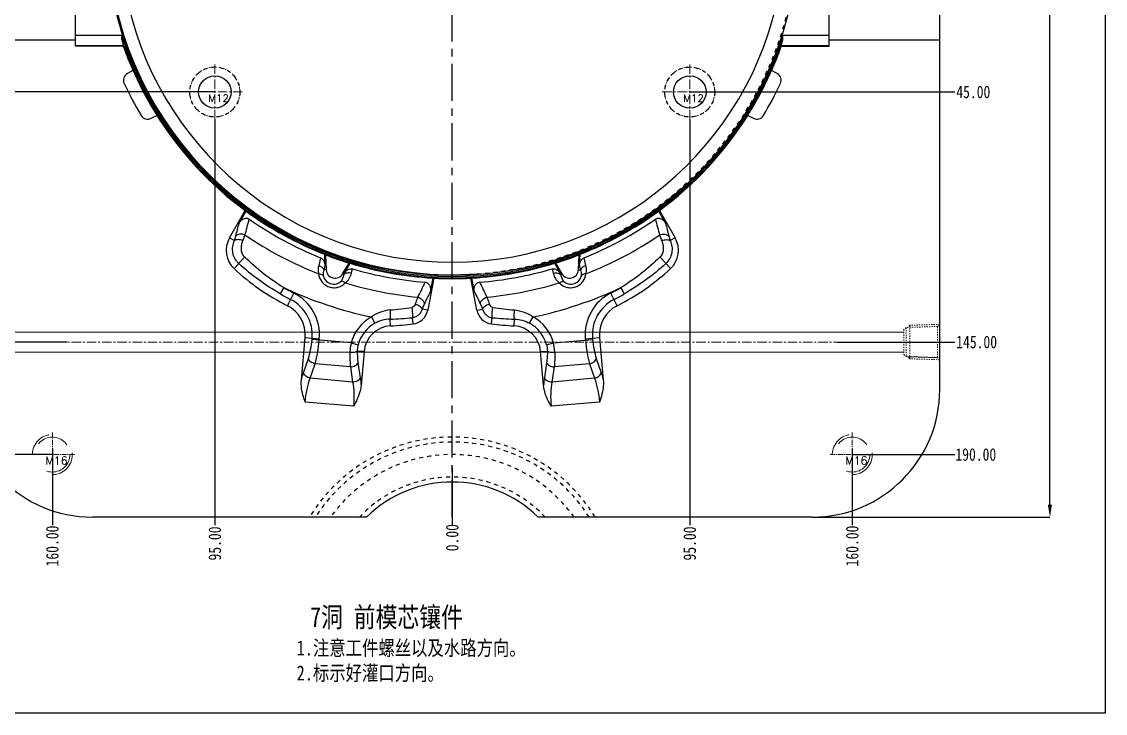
# Model space of a CAD drawing. Header units: millimetres. Extents: x -2414 to 10498, y -2238 to 649.
# Drawn here: x 4995.6 to 5429.1, y -1265.1 to -988.5 of the extents above; entities that cross this region are included whole.
import ezdxf

# ---------------------------------------------------------------- set-up
doc = ezdxf.new("R2010")
doc.units = ezdxf.units.MM
doc.header["$LTSCALE"] = 16.335
doc.header["$PDMODE"] = 3
doc.header["$PDSIZE"] = 0.3125
doc.linetypes.add('CENTER', pattern=[0.6, 0.375, -0.075, 0.075, -0.075])
doc.linetypes.add('HIDDEN', pattern=[0.2, 0.1, -0.1])
doc.layers.get('0').update_dxf_attribs({"linetype": 'CONTINUOUS'})
doc.layers.get('Defpoints').update_dxf_attribs({"linetype": 'CONTINUOUS'})
doc.layers.add('cool', color=153, linetype='HIDDEN', lineweight=9)
doc.layers.add('screw', color=33, linetype='CONTINUOUS', lineweight=13)
doc.layers.add('DEFAULT_2', color=8, linetype='HIDDEN')
doc.styles.get("Standard").update_dxf_attribs({"font": 'txt', "width": 0.8})
doc.styles.add('TXT', font='txt.shx', dxfattribs={"bigfont": 'gbcbig.shx'})
doc.dimstyles.new('01', dxfattribs={"dimtxt": 5, "dimasz": 5, "dimexe": 0, "dimexo": 0, "dimgap": 0, "dimtad": 0, "dimzin": 0, "dimdsep": 46, "dimtxsty": 'Standard', "dimcen": 0, "dimclrd": 4, "dimclre": 4, "dimclrt": 6, "dimazin": 0, "dimtfac": 1, "dimtofl": 0, "dimtmove": 0, "dimatfit": 3, "dimfxl": 0, "dimtolj": 1, "dimtzin": 0, "dimarcsym": 0})

# ---------------------------------------------------------------- blocks, each defined once
blk = doc.blocks.new('screw_m16_g')
at = {"layer": 'screw', "color": 1, "linetype": 'CENTER', "ltscale": 0.32}
for p, q in [((0, -8.8, 0), (0, 8.8, 0)), ((-8.8, 0, 0), (8.8, 0, 0))]:
    blk.add_line(p, q, dxfattribs=at)
at = {"layer": 'screw', "color": 33, "linetype": 'HIDDEN', "ltscale": 8.128}
blk.add_circle((0, 0), 7, dxfattribs=at)
at = {"layer": 'screw', "color": 92, "linetype": 'HIDDEN', "ltscale": 8.128}
blk.add_arc((0, 0), 8, 270, 180, dxfattribs=at)
at = {"layer": 'screw', "color": 6, "style": 'TXT'}
blk.add_text('M16', height=3.2, dxfattribs=at).set_placement((-2.72, -4, 0))
blk = doc.blocks.new('cool_jt_f12')
at = {"layer": 'cool', "ltscale": 0.3}
for p, q in [((0, 7.0785), (0.856, 6.2225)), ((0, 7.0785), (12, 6.7035)), ((0.856, 6.2225), (0.856, -6.2225)), ((13.5, 5.827375), (0.856, 6.2225)), ((0.856, 6.2225), (13.5, 5.827375)), ((12, 6.7035), (12.856, 5.8475)), ((12, 6.7035), (12, -6.7035)), ((14.327375, 5), (13.5, 5.827375)), ((13.5, -5.827375), (13.5, 5.827375)), ((14.327375, -5), (14.327375, 5)), ((0.856, -6.2225), (0, -7.0785)), ((0, -7.0785), (12, -6.7035)), ((0.856, -6.2225), (13.5, -5.827375)), ((12, -6.7035), (12.856, -5.8475)), ((13.5, -5.827375), (14.327375, -5))]:
    blk.add_line(p, q, dxfattribs=at)
blk = doc.blocks.new('4')
at = {"layer": 'cool', "linetype": 'ByBlock', "ltscale": 0.932966}
for p, q in [((-299.31, -1117.63), (62.03, -1117.63)), ((-299.31, -1125.63), (62.03, -1125.63))]:
    blk.add_line(p, q, dxfattribs=at)
at = {"layer": 'cool', "color": 1, "linetype": 'CENTER', "ltscale": 0.621977}
blk.add_line((-313.64, -1121.63), (76.36, -1121.63), dxfattribs=at)
at = {"layer": 'cool', "linetype": 'ByBlock', "ltscale": 0.932966}
blk.add_blockref('cool_jt_f12', (-313.64, -1121.63), dxfattribs=at)
at = {"layer": 'cool', "linetype": 'ByBlock', "ltscale": 0.932966, "rotation": 180}
blk.add_blockref('cool_jt_f12', (76.36, -1121.63), dxfattribs=at)
blk = doc.blocks.new('screw_m12_i')
at = {"layer": 'screw', "color": 1, "linetype": 'CENTER', "ltscale": 0.621977}
for p, q in [((0, -11), (0, 11)), ((-11, 0), (11, 0))]:
    blk.add_line(p, q, dxfattribs=at)
at = {"layer": 'screw', "color": 8, "linetype": 'HIDDEN', "ltscale": 0.621977}
blk.add_circle((0, 0), 10, dxfattribs=at)
at = {"layer": 'screw', "color": 33, "linetype": 'ByBlock'}
blk.add_circle((0, 0), 6.5, dxfattribs=at)
at = {"layer": 'screw', "color": 6, "linetype": 'ByBlock', "style": 'TXT'}
blk.add_text('M12', height=3, dxfattribs=at).set_placement((-2.6, -4))
blk = doc.blocks.new('*D283')
at = {"color": 4, "linetype": 'ByBlock', "lineweight": -2, "transparency": 16777216}
for p, q in [((5311.85, -756.63), (5406.93, -756.63)), ((5406.93, -761.63), (5406.93, -906.83)), ((5406.93, -1181.63), (5406.93, -924.83)), ((5311.85, -1186.63), (5406.93, -1186.63))]:
    blk.add_line(p, q, dxfattribs=at)
at = {"color": 4, "linetype": 'ByBlock', "transparency": 16777216}
for points in [[(5406.09, -761.63), (5407.76, -761.63), (5406.93, -756.63)], [(5406.09, -1181.63), (5407.76, -1181.63), (5406.93, -1186.63)]]:
    blk.add_solid(points, dxfattribs=at)
at = {"layer": 'Defpoints', "color": 0, "linetype": 'ByBlock', "transparency": 16777216}
for p in [(5311.85, -756.63), (5311.85, -1186.63), (5406.93, -1186.63)]:
    blk.add_point(p, dxfattribs=at)
at = {"color": 6, "linetype": 'ByBlock', "transparency": 16777216, "insert": (5406.93, -915.83), "char_height": 5, "attachment_point": 5, "rotation": 90}
blk.add_mtext('\\A1;430.00', dxfattribs=at)
blk = doc.blocks.new('*D289')
at = {"color": 4, "linetype": 'ByBlock', "lineweight": -2, "transparency": 16777216}
blk.add_line((5262.85, -1016.63), (5368.94, -1016.63), dxfattribs=at)
at = {"layer": 'Defpoints', "color": 0, "linetype": 'ByBlock', "transparency": 16777216}
for p in [(5167.85, -971.63), (5262.85, -1016.63), (5368.94, -1016.63)]:
    blk.add_point(p, dxfattribs=at)
at = {"color": 6, "linetype": 'ByBlock', "transparency": 16777216, "insert": (5376.28, -1016.63), "char_height": 5, "attachment_point": 5}
blk.add_mtext('\\A1;45.00', dxfattribs=at)
blk = doc.blocks.new('*D290')
at = {"color": 4, "linetype": 'ByBlock', "lineweight": -2, "transparency": 16777216}
blk.add_line((5321.91, -1116.63), (5368.94, -1116.63), dxfattribs=at)
at = {"layer": 'Defpoints', "color": 0, "linetype": 'ByBlock', "transparency": 16777216}
for p in [(5167.85, -971.63), (5321.91, -1116.63), (5368.94, -1116.63)]:
    blk.add_point(p, dxfattribs=at)
at = {"color": 6, "linetype": 'ByBlock', "transparency": 16777216, "insert": (5377.61, -1116.63), "char_height": 5, "attachment_point": 5}
blk.add_mtext('\\A1;145.00', dxfattribs=at)
blk = doc.blocks.new('*D291')
at = {"color": 4, "linetype": 'ByBlock', "lineweight": -2, "transparency": 16777216}
blk.add_line((5327.85, -1161.63), (5368.94, -1161.63), dxfattribs=at)
at = {"layer": 'Defpoints', "color": 0, "linetype": 'ByBlock', "transparency": 16777216}
for p in [(5167.85, -971.63), (5327.85, -1161.63), (5368.94, -1161.63)]:
    blk.add_point(p, dxfattribs=at)
at = {"color": 6, "linetype": 'ByBlock', "transparency": 16777216, "insert": (5377.28, -1161.63), "char_height": 5, "attachment_point": 5}
blk.add_mtext('\\A1;190.00', dxfattribs=at)
blk = doc.blocks.new('*D292')
at = {"color": 4, "linetype": 'ByBlock', "lineweight": -2, "transparency": 16777216}
blk.add_line((5167.85, -1166.55), (5167.85, -1189.86), dxfattribs=at)
at = {"layer": 'Defpoints', "color": 0, "linetype": 'ByBlock', "transparency": 16777216}
for p in [(5167.85, -971.63), (5167.85, -1166.55), (5167.85, -1189.86)]:
    blk.add_point(p, dxfattribs=at)
at = {"color": 6, "linetype": 'ByBlock', "transparency": 16777216, "insert": (5167.85, -1194.86), "char_height": 5, "attachment_point": 5, "rotation": 90}
blk.add_mtext('\\A1;0.00', dxfattribs=at)
blk = doc.blocks.new('*D293')
at = {"color": 4, "linetype": 'ByBlock', "lineweight": -2, "transparency": 16777216}
blk.add_line((5327.85, -1159.37), (5327.85, -1189.86), dxfattribs=at)
at = {"layer": 'Defpoints', "color": 0, "linetype": 'ByBlock', "transparency": 16777216}
for p in [(5167.85, -971.63), (5327.85, -1159.37, 0), (5327.85, -1189.86)]:
    blk.add_point(p, dxfattribs=at)
at = {"color": 6, "linetype": 'ByBlock', "transparency": 16777216, "insert": (5327.85, -1198.19), "char_height": 5, "attachment_point": 5, "rotation": 90}
blk.add_mtext('\\A1;160.00', dxfattribs=at)
blk = doc.blocks.new('*D294')
at = {"color": 4, "linetype": 'ByBlock', "lineweight": -2, "transparency": 16777216}
blk.add_line((5262.85, -1027.63), (5262.85, -1189.86), dxfattribs=at)
at = {"layer": 'Defpoints', "color": 0, "linetype": 'ByBlock', "transparency": 16777216}
for p in [(5167.85, -971.63), (5262.85, -1027.63), (5262.85, -1189.86)]:
    blk.add_point(p, dxfattribs=at)
at = {"color": 6, "linetype": 'ByBlock', "transparency": 16777216, "insert": (5262.85, -1197.19), "char_height": 5, "attachment_point": 5, "rotation": 90}
blk.add_mtext('\\A1;95.00', dxfattribs=at)
blk = doc.blocks.new('*D303')
at = {"color": 4, "linetype": 'ByBlock', "lineweight": -2, "transparency": 16777216}
blk.add_line((5072.86, -1016.63), (4966.77, -1016.63), dxfattribs=at)
at = {"layer": 'Defpoints', "color": 0, "linetype": 'ByBlock', "transparency": 16777216}
for p in [(5167.85, -971.63), (4966.77, -1016.63), (5072.86, -1016.63)]:
    blk.add_point(p, dxfattribs=at)
at = {"color": 6, "linetype": 'ByBlock', "transparency": 16777216, "insert": (4959.43, -1016.63), "char_height": 5, "attachment_point": 5}
blk.add_mtext('\\A1;45.00', dxfattribs=at)
blk = doc.blocks.new('*D304')
at = {"color": 4, "linetype": 'ByBlock', "lineweight": -2, "transparency": 16777216}
blk.add_line((5013.8, -1116.63), (4966.77, -1116.63), dxfattribs=at)
at = {"layer": 'Defpoints', "color": 0, "linetype": 'ByBlock', "transparency": 16777216}
for p in [(5167.85, -971.63), (4966.77, -1116.63), (5013.8, -1116.63)]:
    blk.add_point(p, dxfattribs=at)
at = {"color": 6, "linetype": 'ByBlock', "transparency": 16777216, "insert": (4958.1, -1116.63), "char_height": 5, "attachment_point": 5}
blk.add_mtext('\\A1;145.00', dxfattribs=at)
blk = doc.blocks.new('*D305')
at = {"color": 4, "linetype": 'ByBlock', "lineweight": -2, "transparency": 16777216}
blk.add_line((5007.85, -1161.63), (4966.77, -1161.63), dxfattribs=at)
at = {"layer": 'Defpoints', "color": 0, "linetype": 'ByBlock', "transparency": 16777216}
for p in [(5167.85, -971.63), (4966.77, -1161.63), (5007.85, -1161.63)]:
    blk.add_point(p, dxfattribs=at)
at = {"color": 6, "linetype": 'ByBlock', "transparency": 16777216, "insert": (4958.43, -1161.63), "char_height": 5, "attachment_point": 5}
blk.add_mtext('\\A1;190.00', dxfattribs=at)
blk = doc.blocks.new('*D306')
at = {"color": 4, "linetype": 'ByBlock', "lineweight": -2, "transparency": 16777216}
blk.add_line((5007.85, -1159.37), (5007.85, -1189.86), dxfattribs=at)
at = {"layer": 'Defpoints', "color": 0, "linetype": 'ByBlock', "transparency": 16777216}
for p in [(5167.85, -971.63), (5007.85, -1159.37, 0), (5007.85, -1189.86)]:
    blk.add_point(p, dxfattribs=at)
at = {"color": 6, "linetype": 'ByBlock', "transparency": 16777216, "insert": (5007.85, -1198.19), "char_height": 5, "attachment_point": 5, "rotation": 90}
blk.add_mtext('\\A1;160.00', dxfattribs=at)
blk = doc.blocks.new('*D307')
at = {"color": 4, "linetype": 'ByBlock', "lineweight": -2, "transparency": 16777216}
blk.add_line((5072.86, -1027.63), (5072.86, -1189.86), dxfattribs=at)
at = {"layer": 'Defpoints', "color": 0, "linetype": 'ByBlock', "transparency": 16777216}
for p in [(5167.85, -971.63), (5072.86, -1027.63), (5072.86, -1189.86)]:
    blk.add_point(p, dxfattribs=at)
at = {"color": 6, "linetype": 'ByBlock', "transparency": 16777216, "insert": (5072.86, -1197.19), "char_height": 5, "attachment_point": 5, "rotation": 90}
blk.add_mtext('\\A1;95.00', dxfattribs=at)

msp = doc.modelspace()

# ---------------------------------------------------------------- linework, layer by layer
at = {"color": 1, "linetype": 'CENTER', "ltscale": 2.425658}
msp.add_line((5167.855, -1186.63), (5167.855, -756.63), dxfattribs=at)
at = {"color": 7, "linetype": 'Continuous'}
for p, q in [((5362.85, -1135.63), (5362.85, -807.63)), ((5017.105, -998.362), (5017.105, -978.664)), ((5318.605, -998.362), (5318.605, -978.664)), ((4972.859, -995.817), (5017.105, -995.817)), ((5035.666, -994.01), (5017.105, -994.01)), ((5318.605, -994.01), (5300.043, -994.01)), ((5318.605, -995.817), (5362.85, -995.817)), ((5017.105, -998.025), (5036.365, -998.025)), ((5035.747, -998.362), (5017.105, -998.362)), ((5299.344, -998.025), (5318.605, -998.025)), ((5299.962, -998.362), (5318.605, -998.362)), ((5040.111, -1008.076), (5037.872, -1009.267)), ((5297.838, -1009.267), (5295.598, -1008.076)), ((5047.384, -1027.156), (5049.622, -1025.966)), ((5286.087, -1025.966), (5288.326, -1027.156)), ((5078.722, -1074.937), (5085.003, -1064.059)), ((5082.553, -1069.104), (5085.353, -1064.255)), ((5250.356, -1064.255), (5253.156, -1069.104)), ((5250.706, -1064.059), (5256.987, -1074.937)), ((5078.722, -1074.937), (5080.673, -1076.063)), ((5256.987, -1074.937), (5255.037, -1076.063)), ((5115.127, -1082.927), (5114.393, -1085.997)), ((5116.667, -1081.518), (5116.915, -1086.011)), ((5117.081, -1081.733), (5117.413, -1087.759)), ((5218.288, -1087.759), (5218.619, -1081.736)), ((5218.786, -1086.014), (5219.033, -1081.521)), ((5221.306, -1085.997), (5220.573, -1082.93)), ((5080.579, -1087.266), (5082.443, -1085.258)), ((5116.915, -1086.011), (5116.488, -1087.809)), ((5117.413, -1087.759), (5116.488, -1087.809)), ((5123.977, -1089.39), (5126.589, -1085.053)), ((5124.572, -1089.18), (5127.011, -1085.132)), ((5127.513, -1089.125), (5127.963, -1087.378)), ((5207.739, -1087.38), (5208.188, -1089.124)), ((5208.691, -1085.134), (5211.129, -1089.182)), ((5209.113, -1085.056), (5211.723, -1089.39)), ((5218.288, -1087.759), (5219.211, -1087.809)), ((5219.211, -1087.809), (5218.786, -1086.014)), ((5255.13, -1087.266), (5253.266, -1085.258)), ((5123.977, -1089.39), (5124.446, -1089.672)), ((5124.446, -1089.672), (5124.572, -1089.18)), ((5160.429, -1091.091), (5158.012, -1103.911)), ((5160.033, -1091.021), (5158.983, -1096.594)), ((5177.697, -1103.911), (5175.28, -1091.091)), ((5176.726, -1096.594), (5175.676, -1091.021)), ((5211.129, -1089.182), (5211.255, -1089.672)), ((5211.723, -1089.39), (5211.255, -1089.672)), ((5100.477, -1094.877), (5099.042, -1097.379)), ((5235.232, -1094.877), (5236.667, -1097.379)), ((5101.891, -1102.118), (5104.469, -1097.032)), ((5233.818, -1102.118), (5231.24, -1097.032)), ((5158.012, -1103.911), (5155.737, -1103.482)), ((5177.697, -1103.911), (5179.972, -1103.482)), ((5135.518, -1106.593), (5136.919, -1109.114)), ((5143.158, -1110.17), (5143.011, -1107.489)), ((5152.166, -1109.382), (5151.867, -1106.898)), ((5183.543, -1109.382), (5183.842, -1106.898)), ((5192.551, -1110.17), (5192.698, -1107.489)), ((5198.79, -1109.114), (5200.191, -1106.593)), ((5107.474, -1131.892), (5108.965, -1114.847)), ((5108.965, -1114.847), (5114.645, -1115.344)), ((5111.732, -1115.554), (5111.772, -1115.092)), ((5127.395, -1116.925), (5111.732, -1115.554)), ((5114.604, -1115.806), (5114.645, -1115.344)), ((5127.395, -1116.925), (5130.175, -1117.692)), ((5205.533, -1117.691), (5208.313, -1116.924)), ((5208.313, -1116.924), (5223.977, -1115.554)), ((5221.064, -1115.344), (5226.744, -1114.847)), ((5221.064, -1115.344), (5221.105, -1115.805)), ((5223.937, -1115.092), (5223.977, -1115.554)), ((5226.744, -1114.847), (5228.235, -1131.891)), ((5132.528, -1120.46), (5129.835, -1120.224)), ((5132.528, -1120.46), (5131.345, -1133.98)), ((5203.181, -1120.46), (5205.874, -1120.224)), ((5204.364, -1133.98), (5203.181, -1120.46)), ((5108.317, -1128.958), (5110.257, -1123.168)), ((5111.022, -1131.13), (5112.962, -1125.341)), ((5127.078, -1126.576), (5112.962, -1125.341)), ((5127.078, -1126.576), (5127.983, -1132.614)), ((5130.119, -1124.906), (5131.024, -1130.944)), ((5205.59, -1124.905), (5204.685, -1130.944)), ((5208.631, -1126.575), (5207.726, -1132.613)), ((5222.747, -1125.34), (5208.631, -1126.575)), ((5222.747, -1125.34), (5224.687, -1131.129)), ((5225.452, -1123.167), (5227.392, -1128.957)), ((5127.983, -1132.614), (5111.022, -1131.13)), ((5224.687, -1131.129), (5207.726, -1132.613)), ((5128.346, -1142.324), (5108.979, -1140.63)), ((5226.73, -1140.629), (5207.363, -1142.324)), ((5133.519, -1186.63), (5023.859, -1186.63)), ((5311.85, -1186.63), (5202.19, -1186.63))]:
    msp.add_line(p, q, dxfattribs=at)
at = {"linetype": 'ByBlock'}
msp.add_lwpolyline([(4773.61, -712.155), (5429.089, -712.155), (5429.089, -1265.106), (4773.61, -1265.106)], close=True, dxfattribs=at)
at = {"color": 7, "linetype": 'Continuous'}
for centre, radius in [((5167.855, -951.63), 138.444), ((5072.85, -1016.63), 6.5), ((5262.85, -1016.63), 6.5)]:
    msp.add_circle(centre, radius, dxfattribs=at)
for centre, radius, start, end in [((5167.855, -951.63), 138.089, 110.79435, 274.12651), ((5167.855, -951.63), 133.092, 110.79435, 69.20565), ((5167.855, -951.63), 138.816, 197.77616, 342.22384), ((5035.751, -994.017), 4.345, 270.00036, 273.2072), ((5035.749, -993.973), 4.389, 273.20579, 276.37766), ((5037.797, -997.067), 2.011, 219.09217, 219.69612), ((5167.855, -951.63), 139.659, 199.5375, 203.83943), ((5167.855, -951.63), 139.318, 199.46153, 340.53847), ((5167.855, -951.63), 139.659, 336.16057, 340.4625), ((5297.912, -997.067), 2.011, 320.30388, 320.90783), ((5299.959, -993.992), 4.37, 263.61538, 269.99053), ((5039.28, -1011.916), 3, 118, 205.12174), ((5167.855, -951.63), 139.631, 203.8386, 212.15974), ((5167.855, -951.63), 139.631, 327.84026, 336.1614), ((5296.429, -1011.916), 3, 334.87826, 62), ((5167.85, -951.63), 145.003, 205.12174, 210.87826), ((5167.859, -951.63), 145.003, 329.12174, 334.87826), ((5045.975, -1024.508), 3, 210.87826, 298), ((5167.855, -951.63), 139.659, 212.15891, 233.61254), ((5167.855, -951.63), 139.659, 306.38746, 327.84109), ((5289.734, -1024.508), 3, 242, 329.12174), ((5167.855, -951.63), 139.61, 233.77605, 248.4913), ((5167.855, -951.63), 139.61, 291.50483, 306.22395), ((5167.85, -951.629), 141.488, 234.95869, 248.12187), ((5167.859, -951.63), 141.487, 291.87437, 305.04134), ((5087.382, -1079.937), 10, 150, 227.13207), ((5167.85, -951.629), 147.694, 235.85079, 248.76927), ((5167.859, -951.63), 147.694, 291.22636, 304.14924), ((5248.327, -1079.937), 10, 312.86793, 30), ((5167.855, -951.63), 139.659, 248.68158, 252.81423), ((5167.855, -951.63), 139.659, 287.18266, 291.31456), ((5144.102, -1018.83), 93.373, 227.13207, 243.12365), ((5120.516, -1089.503), 4.369, 157.18677, 186.21142), ((5120.946, -1087.564), 3.539, 183.14898, 328.93936), ((5167.855, -951.63), 139.61, 252.98896, 266.78856), ((5167.85, -951.629), 141.488, 253.62554, 265.57184), ((5167.855, -951.63), 139.61, 273.21144, 287.00793), ((5167.859, -951.63), 141.487, 274.42816, 286.37143), ((5214.754, -1087.564), 3.539, 211.06064, 356.85102), ((5215.185, -1089.503), 4.368, 353.74793, 22.81559), ((5191.607, -1018.83), 93.373, 296.87635, 312.86793), ((5167.855, -951.63), 139.659, 266.95206, 273.04794), ((5144.102, -1018.83), 87.672, 240.15873, 243.12365), ((5167.85, -951.629), 158.301, 244.81113, 258.21463), ((5167.85, -951.629), 147.694, 253.1568, 264.62814), ((5167.859, -951.63), 147.694, 275.37186, 286.84112), ((5167.859, -951.63), 158.301, 281.78537, 295.18891), ((5191.607, -1018.83), 87.672, 296.87635, 299.84132), ((5144.102, -1018.83), 90.555, 240.15873, 243.12365), ((5096.014, -1113.714), 15.818, 355, 63.12365), ((5096.014, -1113.714), 18.702, 355, 63.12365), ((5239.695, -1113.714), 18.702, 116.87635, 185), ((5239.695, -1113.714), 15.818, 116.87635, 185), ((5191.607, -1018.83), 90.555, 296.87635, 299.84132), ((5096.014, -1113.714), 13, 355, 63.12365), ((5129.211, -947.999), 156.406, 275.05256, 278.25037), ((5151.355, -1102.656), 6.774, 276.87537, 349.32555), ((5184.354, -1102.656), 6.774, 190.67445, 263.12463), ((5206.498, -947.999), 156.406, 261.74963, 264.94744), ((5239.695, -1113.714), 13, 116.87635, 185), ((5143.775, -1121.444), 16.992, 119.07521, 164.57673), ((5143.775, -1121.444), 14.108, 119.07521, 164.57673), ((5136.764, -947.237), 160.373, 272.23223, 275.40359), ((5135.583, -971.845), 138.533, 273.13459, 276.87537), ((5200.126, -971.845), 138.533, 263.12463, 266.86541), ((5198.945, -947.237), 160.373, 264.59641, 267.76777), ((5191.934, -1121.444), 14.108, 15.42583, 60.9248), ((5191.934, -1121.444), 16.992, 15.42583, 60.92479), ((5143.775, -1121.444), 11.29, 93.13459, 175), ((5191.934, -1121.444), 11.29, 5, 86.86541), ((5145.575, -1121.247), 18.686, 166.62557, 178.43994), ((5190.135, -1121.247), 18.686, 1.55919, 13.3765), ((5023.859, -1135.63), 51, 180, 270), ((5311.85, -1135.63), 51, 270, 0), ((5167.855, -1221.63), 49.03, 45.54892, 134.45108)]:
    msp.add_arc(centre, radius, start, end, dxfattribs=at)
for centre, major_axis, ratio, start_param, end_param in [((5167.855, -1081.682), (0, 195.178), 0.7456588, 1.1278294, 1.1296814), ((5167.855, -1081.682), (0, 195.178), 0.7456588, 5.1535039, 5.1553559), ((5153.106, -943.114), (121.106, -69.921), 0.9925567, -1.5601198, -1.5572488), ((5182.603, -943.114), (121.106, 69.921), 0.9925567, -1.5843438, -1.5814729), ((5185.962, -950.633), (148.687, 8.18), 0.9925567, -2.1093781, -2.1062407), ((5149.747, -950.633), (148.686, -8.18), 0.9925567, -1.0354157, -1.0322783), ((5152.634, -942.462), (124.983, -75.277), 0.9925567, -1.2118098, -1.2088694), ((5183.075, -942.462), (124.983, 75.278), 0.9925567, -1.9327756, -1.9298351), ((5184.546, -954.776), (137.057, -25.834), 0.9925567, -1.5625631, -1.5596846), ((5151.163, -954.776), (137.057, 25.834), 0.9925567, -1.581908, -1.5790296)]:
    msp.add_ellipse(centre, major_axis=major_axis, ratio=ratio, start_param=start_param, end_param=end_param, dxfattribs=at)
for points, knots in [([(5035.765, -995.924), (5035.672, -995.628), (5035.618, -994.978), (5035.649, -994.34), (5035.666, -994.01)], [0, 0, 0, 0, 0.4840562, 1, 1, 1, 1]), ([(5036.34, -997.849), (5036.282, -997.599), (5036.087, -996.958), (5035.889, -996.318), (5035.765, -995.924)], [0, 0, 0, 0, 0.3835438, 1, 1, 1, 1]), ([(5299.944, -995.924), (5299.858, -996.197), (5299.736, -996.586), (5299.586, -997.078), (5299.496, -997.379), (5299.427, -997.626), (5299.375, -997.816), (5299.352, -997.939), (5299.337, -998.005), (5299.344, -998.025)], [0, 0, 0, 0, 0.3922027, 0.5600564, 0.7046331, 0.8230591, 0.9128987, 0.9721342, 1, 1, 1, 1]), ([(5299.944, -995.924), (5300.037, -995.628), (5300.091, -994.978), (5300.06, -994.34), (5300.043, -994.01)], [0, 0, 0, 0, 0.4840504, 1, 1, 1, 1]), ([(5036.365, -998.025), (5036.371, -998.007), (5036.358, -997.945), (5036.349, -997.889), (5036.34, -997.849)], [0, 0, 0, 0, 0.3220775, 1, 1, 1, 1]), ([(5082.553, -1069.104), (5082.758, -1068.749), (5083.244, -1068.081), (5084.064, -1067.432), (5084.835, -1067.132), (5085.455, -1067.056), (5086.072, -1067.162), (5086.444, -1067.353), (5086.613, -1067.471)], [0, 0, 0, 0, 0.2496229, 0.4989977, 0.6241535, 0.749495, 0.8747748, 1, 1, 1, 1]), ([(5249.096, -1067.471), (5249.265, -1067.353), (5249.637, -1067.162), (5250.254, -1067.056), (5250.874, -1067.132), (5251.645, -1067.432), (5252.465, -1068.081), (5252.951, -1068.749), (5253.156, -1069.104)], [0, 0, 0, 0, 0.1252174, 0.2505026, 0.3758772, 0.5010183, 0.7503838, 1, 1, 1, 1]), ([(5080.673, -1076.063), (5080.73, -1075.899), (5080.944, -1075.275), (5081.134, -1074.642), (5081.254, -1074.172)], [0, 0, 0, 0, 0.2635412, 1, 1, 1, 1]), ([(5084.942, -1073.858), (5084.619, -1073.714), (5083.938, -1073.511), (5082.654, -1073.436), (5081.671, -1073.757), (5081.254, -1074.172)], [0, 0, 0, 0, 0.2745254, 0.5432263, 1, 1, 1, 1]), ([(5084.09, -1076.137), (5084.172, -1075.939), (5084.475, -1075.187), (5084.755, -1074.425), (5084.942, -1073.858)], [0, 0, 0, 0, 0.264146, 1, 1, 1, 1]), ([(5250.767, -1073.858), (5251.09, -1073.714), (5251.771, -1073.511), (5253.055, -1073.436), (5254.038, -1073.757), (5254.455, -1074.172)], [0, 0, 0, 0, 0.2745254, 0.5432263, 1, 1, 1, 1]), ([(5250.767, -1073.858), (5250.827, -1074.039), (5251.09, -1074.807), (5251.383, -1075.564), (5251.619, -1076.137)], [0, 0, 0, 0, 0.2353778, 1, 1, 1, 1]), ([(5254.455, -1074.172), (5254.494, -1074.323), (5254.666, -1074.959), (5254.869, -1075.588), (5255.037, -1076.063)], [0, 0, 0, 0, 0.2360769, 1, 1, 1, 1]), ([(5082.443, -1085.258), (5081.82, -1084.687), (5080.763, -1083.326), (5079.939, -1080.905), (5079.902, -1078.395), (5080.354, -1076.801), (5080.672, -1076.063)], [0, 0, 0, 0, 0.2546275, 0.5079638, 0.7577358, 1, 1, 1, 1]), ([(5084.09, -1076.137), (5083.777, -1075.999), (5083.14, -1075.787), (5082.192, -1075.654), (5081.348, -1075.721), (5080.855, -1075.921), (5080.673, -1076.063)], [0, 0, 0, 0, 0.2891138, 0.5644785, 0.8048563, 1, 1, 1, 1]), ([(5084.746, -1082.607), (5084.319, -1082.184), (5083.673, -1081.13), (5083.375, -1079.371), (5083.551, -1077.678), (5083.888, -1076.628), (5084.09, -1076.137)], [0, 0, 0, 0, 0.2626659, 0.5204796, 0.7679241, 1, 1, 1, 1]), ([(5251.619, -1076.137), (5251.822, -1076.628), (5252.158, -1077.679), (5252.334, -1079.371), (5252.036, -1081.13), (5251.39, -1082.184), (5250.963, -1082.607)], [0, 0, 0, 0, 0.2321153, 0.4795895, 0.7372959, 1, 1, 1, 1]), ([(5251.619, -1076.137), (5251.932, -1075.999), (5252.569, -1075.787), (5253.517, -1075.654), (5254.362, -1075.721), (5254.854, -1075.921), (5255.037, -1076.063)], [0, 0, 0, 0, 0.2891175, 0.5644857, 0.8048633, 1, 1, 1, 1]), ([(5255.037, -1076.063), (5255.355, -1076.801), (5255.808, -1078.395), (5255.77, -1080.906), (5254.946, -1083.326), (5253.889, -1084.687), (5253.266, -1085.258)], [0, 0, 0, 0, 0.2423251, 0.4921136, 0.7453427, 1, 1, 1, 1]), ([(5084.746, -1082.607), (5084.493, -1082.881), (5084.006, -1083.416), (5083.341, -1084.166), (5082.824, -1084.774), (5082.539, -1085.12), (5082.443, -1085.258)], [0, 0, 0, 0, 0.3187158, 0.6179302, 0.8560266, 1, 1, 1, 1]), ([(5100.477, -1094.877), (5097.621, -1093.162), (5092.119, -1089.371), (5087.113, -1084.95), (5084.746, -1082.607)], [0, 0, 0, 0, 0.5000772, 1, 1, 1, 1]), ([(5115.127, -1082.927), (5115.416, -1083.043), (5115.947, -1083.409), (5116.488, -1084.188), (5116.809, -1085.076), (5116.897, -1085.699), (5116.915, -1086.011)], [0, 0, 0, 0, 0.2496708, 0.4996328, 0.7498159, 1, 1, 1, 1]), ([(5218.786, -1086.014), (5218.803, -1085.702), (5218.891, -1085.08), (5219.212, -1084.192), (5219.754, -1083.412), (5220.284, -1083.046), (5220.573, -1082.93)], [0, 0, 0, 0, 0.2501841, 0.5003673, 0.7503293, 1, 1, 1, 1]), ([(5250.963, -1082.607), (5248.596, -1084.95), (5243.59, -1089.371), (5238.088, -1093.161), (5235.232, -1094.877)], [0, 0, 0, 0, 0.4998868, 1, 1, 1, 1]), ([(5250.963, -1082.607), (5251.216, -1082.881), (5251.703, -1083.416), (5252.368, -1084.166), (5252.885, -1084.774), (5253.17, -1085.12), (5253.266, -1085.258)], [0, 0, 0, 0, 0.3187164, 0.617931, 0.856027, 1, 1, 1, 1]), ([(5099.042, -1097.379), (5096.066, -1095.672), (5090.302, -1091.92), (5084.981, -1087.566), (5082.443, -1085.258)], [0, 0, 0, 0, 0.5000427, 1, 1, 1, 1]), ([(5114.393, -1085.997), (5114.267, -1086.525), (5114.127, -1087.634), (5114.242, -1088.748), (5114.367, -1089.3)], [0, 0, 0, 0, 0.4900588, 1, 1, 1, 1]), ([(5114.393, -1085.997), (5114.88, -1086.15), (5115.746, -1086.594), (5116.356, -1087.392), (5116.488, -1087.809)], [0, 0, 0, 0, 0.5382323, 1, 1, 1, 1]), ([(5124.572, -1089.18), (5124.749, -1088.887), (5125.16, -1088.331), (5125.954, -1087.661), (5126.921, -1087.256), (5127.635, -1087.282), (5127.963, -1087.378)], [0, 0, 0, 0, 0.2502675, 0.500571, 0.7505305, 1, 1, 1, 1]), ([(5207.739, -1087.38), (5208.067, -1087.284), (5208.781, -1087.258), (5209.748, -1087.663), (5210.541, -1088.333), (5210.953, -1088.889), (5211.129, -1089.182)], [0, 0, 0, 0, 0.2495068, 0.4994701, 0.7497353, 1, 1, 1, 1]), ([(5221.306, -1085.997), (5220.819, -1086.15), (5219.954, -1086.594), (5219.343, -1087.392), (5219.211, -1087.809)], [0, 0, 0, 0, 0.5382321, 1, 1, 1, 1]), ([(5221.332, -1089.304), (5221.457, -1088.752), (5221.573, -1087.636), (5221.433, -1086.526), (5221.306, -1085.997)], [0, 0, 0, 0, 0.5098997, 1, 1, 1, 1]), ([(5253.266, -1085.258), (5250.728, -1087.565), (5245.407, -1091.92), (5239.643, -1095.671), (5236.667, -1097.379)], [0, 0, 0, 0, 0.499928, 1, 1, 1, 1]), ([(5114.367, -1089.3), (5114.55, -1089.307), (5115.193, -1089.376), (5115.847, -1089.641), (5116.172, -1089.976)], [0, 0, 0, 0, 0.2825397, 1, 1, 1, 1]), ([(5114.367, -1089.3), (5114.5, -1090.378), (5115.149, -1092.055), (5116.797, -1093.758), (5118.495, -1094.673), (5120.394, -1094.998), (5122.742, -1094.673), (5124.286, -1093.754), (5125.055, -1092.988)], [0, 0, 0, 0, 0.2319623, 0.3640196, 0.5000784, 0.6361471, 0.768173, 1, 1, 1, 1]), ([(5116.172, -1089.976), (5116.244, -1090.632), (5116.924, -1092.057), (5118.936, -1093.392), (5121.343, -1093.581), (5122.756, -1092.879), (5123.217, -1092.407)], [0, 0, 0, 0, 0.2224426, 0.5001027, 0.777731, 1, 1, 1, 1]), ([(5123.217, -1092.407), (5123.586, -1092.029), (5124.166, -1091.164), (5124.412, -1090.157), (5124.446, -1089.672)], [0, 0, 0, 0, 0.5207636, 1, 1, 1, 1]), ([(5125.055, -1092.988), (5124.906, -1092.881), (5124.358, -1092.538), (5123.679, -1092.344), (5123.217, -1092.407)], [0, 0, 0, 0, 0.2825332, 1, 1, 1, 1]), ([(5127.513, -1089.125), (5127.228, -1089.046), (5126.648, -1088.951), (5125.574, -1089.001), (5124.798, -1089.324), (5124.446, -1089.672)], [0, 0, 0, 0, 0.2753108, 0.5401172, 1, 1, 1, 1]), ([(5125.055, -1092.988), (5125.667, -1092.489), (5126.708, -1091.304), (5127.325, -1089.857), (5127.513, -1089.125)], [0, 0, 0, 0, 0.5103817, 1, 1, 1, 1]), ([(5208.188, -1089.124), (5208.473, -1089.046), (5209.053, -1088.951), (5210.128, -1089), (5210.903, -1089.324), (5211.255, -1089.672)], [0, 0, 0, 0, 0.2753112, 0.5401173, 1, 1, 1, 1]), ([(5208.188, -1089.124), (5208.377, -1089.857), (5208.994, -1091.305), (5210.036, -1092.491), (5210.649, -1092.989)], [0, 0, 0, 0, 0.4895427, 1, 1, 1, 1]), ([(5210.649, -1092.989), (5211.418, -1093.756), (5212.962, -1094.673), (5215.309, -1094.997), (5217.207, -1094.671), (5218.902, -1093.757), (5220.549, -1092.055), (5221.198, -1090.381), (5221.332, -1089.304)], [0, 0, 0, 0, 0.2319599, 0.3640074, 0.5000572, 0.6361101, 0.7681267, 1, 1, 1, 1]), ([(5210.649, -1092.989), (5210.798, -1092.882), (5211.346, -1092.54), (5212.024, -1092.345), (5212.486, -1092.408)], [0, 0, 0, 0, 0.2825478, 1, 1, 1, 1]), ([(5211.255, -1089.672), (5211.289, -1090.157), (5211.535, -1091.165), (5212.116, -1092.03), (5212.486, -1092.408)], [0, 0, 0, 0, 0.4791541, 1, 1, 1, 1]), ([(5212.486, -1092.408), (5212.947, -1092.879), (5214.36, -1093.581), (5216.765, -1093.391), (5218.775, -1092.057), (5219.455, -1090.634), (5219.527, -1089.979)], [0, 0, 0, 0, 0.2224406, 0.5000741, 0.7776735, 1, 1, 1, 1]), ([(5221.332, -1089.304), (5221.148, -1089.311), (5220.506, -1089.38), (5219.852, -1089.645), (5219.527, -1089.979)], [0, 0, 0, 0, 0.2825419, 1, 1, 1, 1]), ([(5156.926, -1092.695), (5157.133, -1092.711), (5157.546, -1092.801), (5158.095, -1093.118), (5158.526, -1093.58), (5158.923, -1094.316), (5159.127, -1095.354), (5159.06, -1096.187), (5158.983, -1096.594)], [0, 0, 0, 0, 0.1251992, 0.2504753, 0.37588, 0.5010346, 0.7503901, 1, 1, 1, 1]), ([(5176.726, -1096.594), (5176.649, -1096.187), (5176.582, -1095.353), (5176.786, -1094.316), (5177.183, -1093.58), (5177.614, -1093.118), (5178.163, -1092.801), (5178.576, -1092.711), (5178.783, -1092.695)], [0, 0, 0, 0, 0.2496585, 0.4990646, 0.6242478, 0.7495102, 0.8747655, 1, 1, 1, 1]), ([(5154.023, -1098.675), (5153.939, -1098.883), (5153.588, -1099.779), (5153.278, -1100.691), (5153.057, -1101.394)], [0, 0, 0, 0, 0.2335144, 1, 1, 1, 1]), ([(5154.023, -1098.675), (5154.366, -1098.774), (5155.025, -1099.061), (5156.063, -1099.84), (5156.611, -1100.729), (5156.659, -1101.321)], [0, 0, 0, 0, 0.274472, 0.5434893, 1, 1, 1, 1]), ([(5179.051, -1101.321), (5179.098, -1100.729), (5179.646, -1099.84), (5180.684, -1099.061), (5181.343, -1098.774), (5181.686, -1098.675)], [0, 0, 0, 0, 0.4565107, 0.725528, 1, 1, 1, 1]), ([(5181.686, -1098.675), (5181.77, -1098.883), (5182.121, -1099.779), (5182.431, -1100.691), (5182.652, -1101.394)], [0, 0, 0, 0, 0.233515, 1, 1, 1, 1]), ([(5142.986, -1103.797), (5141.652, -1103.914), (5139.002, -1104.526), (5136.612, -1105.815), (5135.518, -1106.593)], [0, 0, 0, 0, 0.4992489, 1, 1, 1, 1]), ([(5142.986, -1103.797), (5143.007, -1104.184), (5143.039, -1104.94), (5143.061, -1105.992), (5143.059, -1106.764), (5143.037, -1107.239), (5143.022, -1107.417), (5143.011, -1107.489)], [0, 0, 0, 0, 0.3144017, 0.6143607, 0.8548287, 0.9410719, 1, 1, 1, 1]), ([(5153.057, -1101.394), (5152.958, -1101.71), (5152.712, -1102.176), (5152.182, -1102.629), (5151.836, -1102.76), (5151.655, -1102.786)], [0, 0, 0, 0, 0.4798984, 0.7350383, 1, 1, 1, 1]), ([(5151.655, -1102.786), (5151.711, -1103.198), (5151.803, -1104.024), (5151.88, -1105.035), (5151.91, -1105.789), (5151.916, -1106.251), (5151.904, -1106.612), (5151.884, -1106.817), (5151.867, -1106.898)], [0, 0, 0, 0, 0.3023932, 0.6040637, 0.7373971, 0.8510833, 0.9398724, 1, 1, 1, 1]), ([(5155.737, -1103.482), (5155.627, -1103.921), (5155.274, -1104.773), (5154.392, -1105.84), (5153.225, -1106.6), (5152.323, -1106.847), (5151.867, -1106.898)], [0, 0, 0, 0, 0.2478508, 0.4973857, 0.7481873, 1, 1, 1, 1]), ([(5153.057, -1101.394), (5153.385, -1101.491), (5154.009, -1101.738), (5154.823, -1102.235), (5155.43, -1102.809), (5155.686, -1103.264), (5155.737, -1103.482)], [0, 0, 0, 0, 0.2920809, 0.56924, 0.8089304, 1, 1, 1, 1]), ([(5156.659, -1101.321), (5156.577, -1101.486), (5156.242, -1102.194), (5155.946, -1102.92), (5155.737, -1103.482)], [0, 0, 0, 0, 0.2343419, 1, 1, 1, 1]), ([(5179.051, -1101.321), (5179.132, -1101.486), (5179.467, -1102.194), (5179.763, -1102.92), (5179.972, -1103.482)], [0, 0, 0, 0, 0.2343425, 1, 1, 1, 1]), ([(5179.972, -1103.482), (5180.023, -1103.264), (5180.279, -1102.809), (5180.886, -1102.235), (5181.7, -1101.738), (5182.324, -1101.491), (5182.652, -1101.394)], [0, 0, 0, 0, 0.1910683, 0.4307587, 0.7079185, 1, 1, 1, 1]), ([(5179.972, -1103.482), (5180.082, -1103.921), (5180.435, -1104.773), (5181.317, -1105.841), (5182.485, -1106.6), (5183.386, -1106.847), (5183.842, -1106.898)], [0, 0, 0, 0, 0.2478688, 0.4974156, 0.748209, 1, 1, 1, 1]), ([(5182.652, -1101.394), (5182.751, -1101.71), (5182.997, -1102.176), (5183.527, -1102.629), (5183.873, -1102.76), (5184.054, -1102.786)], [0, 0, 0, 0, 0.4799224, 0.7350652, 1, 1, 1, 1]), ([(5183.842, -1106.898), (5183.825, -1106.817), (5183.805, -1106.612), (5183.793, -1106.251), (5183.799, -1105.789), (5183.829, -1105.035), (5183.906, -1104.024), (5183.998, -1103.198), (5184.054, -1102.786)], [0, 0, 0, 0, 0.0601276, 0.1489167, 0.2626029, 0.3959363, 0.6976068, 1, 1, 1, 1]), ([(5192.698, -1107.489), (5192.687, -1107.417), (5192.672, -1107.239), (5192.65, -1106.764), (5192.648, -1105.992), (5192.67, -1104.94), (5192.702, -1104.184), (5192.723, -1103.797)], [0, 0, 0, 0, 0.0589281, 0.1451713, 0.3856393, 0.6855983, 1, 1, 1, 1]), ([(5192.723, -1103.797), (5194.057, -1103.914), (5196.707, -1104.526), (5199.097, -1105.815), (5200.191, -1106.593)], [0, 0, 0, 0, 0.499249, 1, 1, 1, 1]), ([(5143.011, -1107.489), (5141.955, -1107.526), (5139.841, -1107.82), (5137.845, -1108.599), (5136.919, -1109.114)], [0, 0, 0, 0, 0.4994927, 1, 1, 1, 1]), ([(5192.698, -1107.489), (5193.754, -1107.526), (5195.868, -1107.82), (5197.864, -1108.599), (5198.79, -1109.114)], [0, 0, 0, 0, 0.4994928, 1, 1, 1, 1]), ([(5110.257, -1123.168), (5110.643, -1122.018), (5111.261, -1119.495), (5111.612, -1116.925), (5111.732, -1115.554)], [0, 0, 0, 0, 0.4686333, 1, 1, 1, 1]), ([(5112.962, -1125.341), (5113.376, -1123.886), (5114.049, -1120.722), (5114.455, -1117.516), (5114.604, -1115.806)], [0, 0, 0, 0, 0.4683454, 1, 1, 1, 1]), ([(5130.175, -1117.692), (5130.118, -1117.901), (5129.919, -1118.731), (5129.833, -1119.588), (5129.835, -1120.224)], [0, 0, 0, 0, 0.2541034, 1, 1, 1, 1]), ([(5205.533, -1117.691), (5205.591, -1117.9), (5205.79, -1118.73), (5205.876, -1119.587), (5205.874, -1120.224)], [0, 0, 0, 0, 0.2541056, 1, 1, 1, 1]), ([(5221.105, -1115.805), (5221.254, -1117.514), (5221.659, -1120.72), (5222.333, -1123.885), (5222.747, -1125.34)], [0, 0, 0, 0, 0.531467, 1, 1, 1, 1]), ([(5223.977, -1115.554), (5224.097, -1116.924), (5224.447, -1119.493), (5225.066, -1122.016), (5225.452, -1123.167)], [0, 0, 0, 0, 0.5311757, 1, 1, 1, 1]), ([(5126.896, -1120.738), (5126.868, -1121.766), (5126.866, -1123.715), (5126.983, -1125.661), (5127.078, -1126.576)], [0, 0, 0, 0, 0.5277862, 1, 1, 1, 1]), ([(5126.896, -1120.738), (5127.216, -1120.744), (5127.829, -1120.729), (5128.671, -1120.636), (5129.276, -1120.5), (5129.643, -1120.352), (5129.782, -1120.269), (5129.835, -1120.224)], [0, 0, 0, 0, 0.3182333, 0.6078573, 0.8408013, 0.9302319, 1, 1, 1, 1]), ([(5129.835, -1120.224), (5129.826, -1121.049), (5129.858, -1122.615), (5130.009, -1124.175), (5130.119, -1124.906)], [0, 0, 0, 0, 0.5273769, 1, 1, 1, 1]), ([(5205.874, -1120.224), (5205.883, -1121.049), (5205.851, -1122.614), (5205.7, -1124.174), (5205.59, -1124.905)], [0, 0, 0, 0, 0.5273825, 1, 1, 1, 1]), ([(5205.874, -1120.224), (5205.927, -1120.269), (5206.066, -1120.352), (5206.433, -1120.5), (5207.038, -1120.636), (5207.88, -1120.729), (5208.493, -1120.744), (5208.813, -1120.738)], [0, 0, 0, 0, 0.0697726, 0.1592058, 0.3921507, 0.6817718, 1, 1, 1, 1]), ([(5208.813, -1120.738), (5208.841, -1121.766), (5208.843, -1123.714), (5208.726, -1125.66), (5208.631, -1126.575)], [0, 0, 0, 0, 0.5277918, 1, 1, 1, 1]), ([(5112.962, -1125.341), (5112.633, -1125.264), (5112, -1125.042), (5110.977, -1124.425), (5110.374, -1123.693), (5110.257, -1123.168)], [0, 0, 0, 0, 0.2812283, 0.5523866, 1, 1, 1, 1]), ([(5127.078, -1126.576), (5127.415, -1126.558), (5128.077, -1126.449), (5129.192, -1126.018), (5129.913, -1125.402), (5130.119, -1124.906)], [0, 0, 0, 0, 0.2812282, 0.5523863, 1, 1, 1, 1]), ([(5205.59, -1124.905), (5205.796, -1125.401), (5206.517, -1126.017), (5207.632, -1126.448), (5208.294, -1126.557), (5208.631, -1126.575)], [0, 0, 0, 0, 0.4476137, 0.7187718, 1, 1, 1, 1]), ([(5222.747, -1125.34), (5223.076, -1125.264), (5223.709, -1125.041), (5224.732, -1124.424), (5225.335, -1123.692), (5225.452, -1123.167)], [0, 0, 0, 0, 0.2812282, 0.5523863, 1, 1, 1, 1]), ([(5107.474, -1131.892), (5107.537, -1131.633), (5107.79, -1130.647), (5108.078, -1129.67), (5108.317, -1128.958)], [0, 0, 0, 0, 0.2617849, 1, 1, 1, 1]), ([(5111.022, -1131.13), (5110.693, -1131.054), (5110.059, -1130.831), (5109.037, -1130.214), (5108.434, -1129.482), (5108.317, -1128.958)], [0, 0, 0, 0, 0.2812282, 0.5523863, 1, 1, 1, 1]), ([(5108.979, -1140.63), (5109.129, -1138.913), (5109.6, -1135.693), (5110.473, -1132.551), (5111.022, -1131.13)], [0, 0, 0, 0, 0.5308767, 1, 1, 1, 1]), ([(5127.983, -1132.614), (5128.32, -1132.596), (5128.983, -1132.487), (5130.097, -1132.057), (5130.818, -1131.441), (5131.024, -1130.944)], [0, 0, 0, 0, 0.2812281, 0.5523863, 1, 1, 1, 1]), ([(5131.024, -1130.944), (5131.06, -1131.184), (5131.199, -1132.192), (5131.293, -1133.206), (5131.345, -1133.98)], [0, 0, 0, 0, 0.2376662, 1, 1, 1, 1]), ([(5204.685, -1130.944), (5204.649, -1131.183), (5204.51, -1132.191), (5204.416, -1133.205), (5204.364, -1133.98)], [0, 0, 0, 0, 0.2376623, 1, 1, 1, 1]), ([(5204.685, -1130.944), (5204.891, -1131.44), (5205.612, -1132.056), (5206.726, -1132.486), (5207.389, -1132.595), (5207.726, -1132.613)], [0, 0, 0, 0, 0.4476137, 0.7187718, 1, 1, 1, 1]), ([(5224.687, -1131.129), (5225.016, -1131.053), (5225.65, -1130.831), (5226.672, -1130.213), (5227.275, -1129.481), (5227.392, -1128.957)], [0, 0, 0, 0, 0.2812281, 0.5523863, 1, 1, 1, 1]), ([(5224.687, -1131.129), (5225.235, -1132.55), (5226.109, -1135.692), (5226.58, -1138.912), (5226.73, -1140.629)], [0, 0, 0, 0, 0.4689752, 1, 1, 1, 1]), ([(5227.392, -1128.957), (5227.469, -1129.186), (5227.781, -1130.155), (5228.05, -1131.138), (5228.235, -1131.891)], [0, 0, 0, 0, 0.2376661, 1, 1, 1, 1]), ([(5108.979, -1140.63), (5108.735, -1139.927), (5107.822, -1137.116), (5107.28, -1134.104), (5107.474, -1131.892)], [0, 0, 0, 0, 0.2509376, 1, 1, 1, 1]), ([(5127.983, -1132.614), (5128.277, -1134.108), (5128.592, -1137.354), (5128.496, -1140.607), (5128.346, -1142.324)], [0, 0, 0, 0, 0.4689753, 1, 1, 1, 1]), ([(5131.345, -1133.98), (5131.28, -1134.721), (5130.746, -1137.659), (5129.428, -1140.378), (5128.346, -1142.324)], [0, 0, 0, 0, 0.250433, 1, 1, 1, 1]), ([(5207.363, -1142.324), (5207.001, -1141.673), (5205.614, -1139.063), (5204.557, -1136.192), (5204.364, -1133.98)], [0, 0, 0, 0, 0.2509388, 1, 1, 1, 1]), ([(5207.726, -1132.613), (5207.432, -1134.107), (5207.117, -1137.353), (5207.213, -1140.606), (5207.363, -1142.324)], [0, 0, 0, 0, 0.4689601, 1, 1, 1, 1]), ([(5228.235, -1131.891), (5228.3, -1132.632), (5228.284, -1135.618), (5227.458, -1138.525), (5226.73, -1140.629)], [0, 0, 0, 0, 0.2504331, 1, 1, 1, 1])]:
    msp.add_open_spline(points, degree=3, knots=knots, dxfattribs=at)
for points in [[(5081.254, -1074.172), (5081.686, -1072.482), (5082.119, -1070.793), (5082.553, -1069.104)], [(5084.942, -1073.858), (5085.497, -1071.728), (5086.054, -1069.599), (5086.613, -1067.471)], [(5249.096, -1067.471), (5249.655, -1069.599), (5250.212, -1071.728), (5250.767, -1073.858)], [(5253.156, -1069.104), (5253.59, -1070.793), (5254.023, -1072.482), (5254.455, -1074.172)], [(5156.926, -1092.695), (5155.96, -1094.689), (5154.993, -1096.683), (5154.023, -1098.675)], [(5158.983, -1096.594), (5158.209, -1098.17), (5157.434, -1099.746), (5156.659, -1101.321)], [(5176.726, -1096.594), (5177.5, -1098.17), (5178.275, -1099.746), (5179.051, -1101.321)], [(5178.783, -1092.695), (5179.749, -1094.689), (5180.716, -1096.683), (5181.686, -1098.675)]]:
    msp.add_open_spline(points, degree=3, dxfattribs=at)
at = {"layer": 'DEFAULT_2', "color": 8, "linetype": 'HIDDEN'}
for p, q in [((5040.135, -1008.063), (5040.111, -1008.076)), ((5295.598, -1008.076), (5295.574, -1008.063)), ((5049.622, -1025.966), (5049.647, -1025.953)), ((5286.062, -1025.953), (5286.087, -1025.966))]:
    msp.add_line(p, q, dxfattribs=at)
for centre in [(5072.85, -1016.63), (5262.85, -1016.63)]:
    msp.add_circle(centre, 10, dxfattribs=at)
for centre, radius, start, end in [((5167.855, -951.63), 138.089, 274.12651, 69.05738), ((5167.855, -951.63), 139.318, 198.53826, 199.46153), ((5167.855, -951.63), 139.318, 340.53847, 341.46174), ((5167.85, -1221.63), 67, 31.49258, 148.50742), ((5167.85, -1221.63), 65, 32.57897, 147.42103), ((5167.85, -1221.63), 60, 35.68533, 144.31467), ((5167.855, -1221.63), 51.03, 43.30415, 136.69585)]:
    msp.add_arc(centre, radius, start, end, dxfattribs=at)
for points, knots in [([(5036.25, -998.351), (5036.212, -998.353), (5036.044, -998.359), (5035.876, -998.362), (5035.747, -998.362)], [0, 0, 0, 0, 0.2274313, 1, 1, 1, 1]), ([(5299.459, -998.351), (5299.497, -998.353), (5299.665, -998.359), (5299.833, -998.362), (5299.962, -998.362)], [0, 0, 0, 0, 0.2273279, 1, 1, 1, 1])]:
    msp.add_open_spline(points, degree=3, knots=knots, dxfattribs=at)

# ---------------------------------------------------------------- block references
at = {"linetype": 'ByBlock'}
msp.add_blockref('4', (5286.493, 5), dxfattribs=at)
at = {"layer": 'screw', "linetype": 'ByBlock'}
for name, p in [('screw_m12_i', (5072.85, -1016.63)), ('screw_m12_i', (5262.85, -1016.63)), ('screw_m16_g', (5007.855, -1161.63)), ('screw_m16_g', (5327.855, -1161.63))]:
    msp.add_blockref(name, p, dxfattribs=at)

# ---------------------------------------------------------------- texts
at = {"insert": (5105.557, -1222.632), "char_height": 10, "width": 184.4869, "attachment_point": 1}
msp.add_mtext('{\\fSimSun|b0|i0|c134|p2; \\H0.8x;7洞 前模芯镶件\\P\\H0.75001x;1.注意工件螺丝以及水路方向。\\P\\H1x;2.标示好灌口方向。}', dxfattribs=at)

# ---------------------------------------------------------------- dimensions: what is measured, and where the dimension line sits
at = {"linetype": 'ByBlock'}
dim = msp.add_linear_dim(base=(5406.928, -1186.63), p1=(5311.85, -756.63), p2=(5311.85, -1186.63), angle=90, dimstyle='01', dxfattribs=at)
dim.commit()
dim.dimension.update_dxf_attribs({"geometry": '*D283', "text_midpoint": (5406.928, -915.835), "dimtype": 160})
for feature_location, offset, dtype, origin, picture, middle in [((5013.798, -1116.63), (-47.032, 0), 0, (5167.855, -971.63), '*D304', (4958.099, -1116.63)), ((5007.855, -1161.63), (-41.089, 0), 0, (5167.855, -971.63), '*D305', (4958.433, -1161.63)), ((5072.859, -1016.63), (-106.093, 0), 0, (5167.855, -971.63), '*D303', (4959.433, -1016.63)), ((5007.855, -1159.367, 0), (0, -30.49), 1, (5167.855, -971.63), '*D306', (5007.855, -1198.191)), ((5072.859, -1027.63), (0, -162.228), 1, (5167.855, -971.63), '*D307', (5072.859, -1197.191)), ((5167.854525778, -1166.549105785), (0, -23.308519522), 1, (5167.854525778, -971.629586623), '*D292', (5167.854525778, -1194.857625307)), ((5262.85, -1016.63), (106.093, 0), 0, (5167.855, -971.63), '*D289', (5376.277, -1016.63)), ((5321.912, -1116.63), (47.032, 0), 0, (5167.855, -971.63), '*D290', (5377.61, -1116.63)), ((5327.855, -1161.63), (41.089, 0), 0, (5167.855, -971.63), '*D291', (5377.277, -1161.63)), ((5327.855, -1159.367, 0), (0, -30.49), 1, (5167.855, -971.63), '*D293', (5327.855, -1198.191)), ((5262.8502, -1027.6296), (0, -162.228), 1, (5167.8545, -971.6296), '*D294', (5262.8502, -1197.191))]:
    dim = msp.add_ordinate_dim(feature_location=feature_location, offset=offset, dtype=dtype, origin=origin, dimstyle='01', dxfattribs=at)
    dim.commit()
    dim.dimension.update_dxf_attribs({"geometry": picture, "text_midpoint": middle})

doc.saveas('drawing.dxf')
